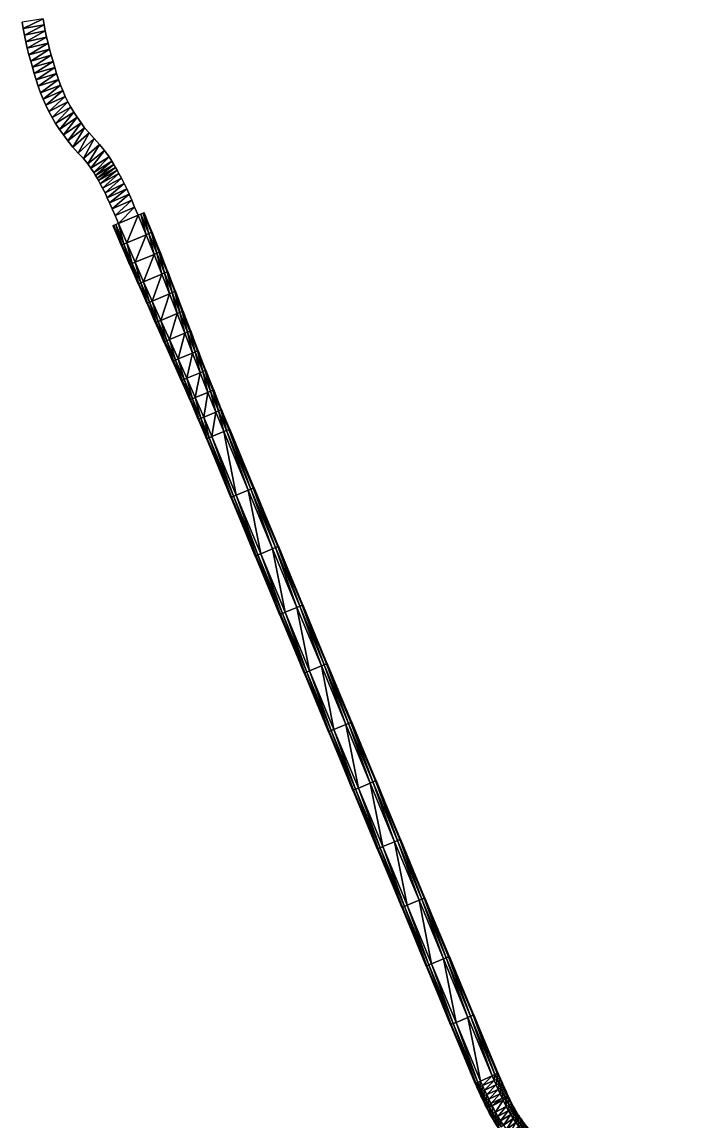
# Model space of a CAD drawing. Extents: x -796 to 2083, y -2726 to 2815.
# Drawn here: x 749 to 1534, y -1163 to 124 of the extents above; entities that cross this region are included whole.
import ezdxf

# ---------------------------------------------------------------- set-up
doc = ezdxf.new("R2010")
doc.units = 0
for name, color, linetype in [('MELLAHA02LEFTGR_WALL', 162, 'CONTINUOUS'), ('MELLAHA02RIGHTGR_WALL', 162, 'CONTINUOUS'), ('MELLAHA02TRACK', 162, 'CONTINUOUS'), ('MELLAHA03LEFTLOBANK', 82, 'CONTINUOUS'), ('MELLAHA03RIGHTLOBANK', 82, 'CONTINUOUS'), ('MELLAHA03TRACK', 82, 'CONTINUOUS'), ('MELLAHA04LEFTLOBANK', 82, 'CONTINUOUS'), ('MELLAHA04RIGHTLOBANK', 82, 'CONTINUOUS'), ('MELLAHA04TRACK', 82, 'CONTINUOUS')]:
    doc.layers.add(name, color=color, linetype=linetype)

msp = doc.modelspace()

# ---------------------------------------------------------------- meshes
at = {"layer": 'MELLAHA02LEFTGR_WALL', "color": 162}
mesh = msp.add_polyface(dxfattribs=at)
corners = [(773.968018, 127.470474, 8.120322), (773.968018, 127.470474, 5.120322), (775.165894, 120.285599, 8.120322), (775.165894, 120.285599, 5.120322), (776.520508, 113.127922, 8.120322), (776.520508, 113.127922, 5.120322), (778.031311, 106.004211, 8.120322), (778.031311, 106.004211, 5.120322), (779.698242, 98.914413, 8.120322), (779.698242, 98.914413, 5.120322), (781.520264, 91.862862, 8.120322), (781.520264, 91.862862, 5.120322), (783.498413, 84.844437, 8.120322), (783.498413, 84.844437, 5.120322), (785.618774, 77.477867, 8.120322), (785.618774, 77.477867, 5.120322), (787.677734, 70.247498, 8.120322), (787.677734, 70.247498, 5.120322), (789.759644, 63.193604, 8.120322), (789.759644, 63.193604, 5.120322), (791.946045, 56.344116, 8.120322), (791.946045, 56.344116, 5.120322), (794.313354, 49.72374, 8.120322), (794.313354, 49.72374, 5.120322), (796.933228, 43.345566, 8.120322), (796.933228, 43.345566, 5.120322), (799.950195, 36.675476, 8.120322), (799.950195, 36.675476, 5.120322), (803.052246, 30.217682, 8.120322), (803.052246, 30.217682, 5.120322), (806.316223, 23.980927, 8.120322), (806.316223, 23.980927, 5.120322), (809.822144, 17.961349, 8.120322), (809.822144, 17.961349, 5.120322), (813.652588, 12.147278, 8.120322), (813.652588, 12.147278, 5.120322), (818.385254, 5.862228, 8.120322), (818.385254, 5.862228, 5.120322), (822.542114, -0.064392, 8.120322), (822.542114, -0.064392, 5.120322), (827.639282, -6.153778, 8.120322), (827.639282, -6.153778, 5.120322), (833.575439, -12.716019, 8.120322), (833.575439, -12.716019, 5.120322), (839.794983, -19.554932, 8.120322), (839.794983, -19.554932, 5.120322), (845.80011, -26.607788, 8.120322), (845.80011, -26.607788, 5.120322), (851.106812, -34.000671, 8.120322), (851.106812, -34.000671, 5.120322), (854.352417, -39.21814, 8.120322), (854.352417, -39.21814, 5.120322), (856.751709, -43.130615, 8.120322), (856.751709, -43.130615, 5.120322), (858.717529, -46.461899, 8.120322), (858.717529, -46.461899, 5.120322), (860.585938, -49.790863, 8.120322), (860.585938, -49.790863, 5.120322), (862.709595, -53.705795, 8.120322), (862.709595, -53.705795, 5.120322), (865.51178, -58.922272, 8.120322), (865.51178, -58.922272, 5.120322), (868.78363, -65.265213, 8.120322), (868.78363, -65.265213, 5.120322), (871.751648, -71.506516, 8.120322), (871.751648, -71.506516, 5.120322), (874.625061, -77.944382, 8.120322), (874.625061, -77.944382, 5.120322), (877.638062, -84.932571, 8.120322), (877.638062, -84.932571, 5.120322), (881.037476, -92.865768, 8.120322), (881.037476, -92.865768, 5.120322), (885.165588, -102.371048, 8.120322), (885.165588, -102.371048, 5.120322)]
mesh.append_faces([[corners[k] for k in face] for face in [(0, 3, 2), (0, 1, 3), (2, 5, 4), (2, 3, 5), (4, 7, 6), (4, 5, 7), (6, 9, 8), (6, 7, 9), (8, 11, 10), (8, 9, 11), (10, 13, 12), (10, 11, 13), (12, 15, 14), (12, 13, 15), (14, 17, 16), (14, 15, 17), (16, 19, 18), (16, 17, 19), (18, 21, 20), (18, 19, 21), (20, 23, 22), (20, 21, 23), (22, 25, 24), (22, 23, 25), (24, 27, 26), (24, 25, 27), (26, 29, 28), (26, 27, 29), (28, 31, 30), (28, 29, 31), (30, 33, 32), (30, 31, 33), (32, 35, 34), (32, 33, 35), (34, 37, 36), (34, 35, 37), (36, 39, 38), (36, 37, 39), (38, 41, 40), (38, 39, 41), (40, 43, 42), (40, 41, 43), (42, 45, 44), (42, 43, 45), (44, 47, 46), (44, 45, 47), (46, 49, 48), (46, 47, 49), (48, 51, 50), (48, 49, 51), (50, 53, 52), (50, 51, 53), (52, 55, 54), (52, 53, 55), (54, 57, 56), (54, 55, 57), (56, 59, 58), (56, 57, 59), (58, 61, 60), (58, 59, 61), (60, 63, 62), (60, 61, 63), (62, 65, 64), (62, 63, 65), (64, 67, 66), (64, 65, 67), (66, 69, 68), (66, 67, 69), (68, 71, 70), (68, 69, 71), (70, 73, 72), (70, 71, 73)]])
at = {"layer": 'MELLAHA02RIGHTGR_WALL', "color": 162}
mesh = msp.add_polyface(dxfattribs=at)
corners = [(749.264404, 123.632736, 5.120322), (749.264404, 123.632736, 8.120322), (750.551208, 115.904755, 5.120322), (750.551208, 115.904755, 8.120322), (752.007324, 108.210579, 5.120322), (752.007324, 108.210579, 8.120322), (753.632202, 100.549072, 5.120322), (753.632202, 100.549072, 8.120322), (755.424438, 92.926025, 5.120322), (755.424438, 92.926025, 8.120322), (757.383911, 85.342735, 5.120322), (757.383911, 85.342735, 8.120322), (759.508362, 77.810013, 5.120322), (759.508362, 77.810013, 8.120322), (761.570557, 70.645241, 5.120322), (761.570557, 70.645241, 8.120322), (763.65155, 63.336945, 5.120322), (763.65155, 63.336945, 8.120322), (765.843994, 55.905594, 5.120322), (765.843994, 55.905594, 8.120322), (768.243286, 48.384003, 5.120322), (768.243286, 48.384003, 8.120322), (770.949707, 40.808273, 5.120322), (770.949707, 40.808273, 8.120322), (774.068665, 33.226089, 5.120322), (774.068665, 33.226089, 8.120322), (777.269653, 26.155243, 5.120322), (777.269653, 26.155243, 8.120322), (780.680542, 19.051331, 5.120322), (780.680542, 19.051331, 8.120322), (784.404785, 11.930695, 5.120322), (784.404785, 11.930695, 8.120322), (788.542236, 4.822067, 5.120322), (788.542236, 4.822067, 8.120322), (793.19043, -2.237885, 5.120322), (793.19043, -2.237885, 8.120322), (797.95166, -8.547653, 5.120322), (797.95166, -8.547653, 8.120322), (802.835205, -15.48407, 5.120322), (802.835205, -15.48407, 8.120322), (808.887573, -22.69458, 5.120322), (808.887573, -22.69458, 8.120322), (815.151001, -29.613968, 5.120322), (815.151001, -29.613968, 8.120322), (821.122314, -36.183289, 5.120322), (821.122314, -36.183289, 8.120322), (826.240173, -42.209991, 5.120322), (826.240173, -42.209991, 8.120322), (829.929565, -47.312836, 5.120322), (829.929565, -47.312836, 8.120322), (833.10437, -52.391113, 5.120322), (833.10437, -52.391113, 8.120322), (835.344849, -56.04541, 5.120322), (835.344849, -56.04541, 8.120322), (837.045349, -58.927414, 5.120322), (837.045349, -58.927414, 8.120322), (838.677002, -61.833771, 5.120322), (838.677002, -61.833771, 8.120322), (840.694214, -65.551682, 5.120322), (840.694214, -65.551682, 8.120322), (843.480957, -70.74115, 5.120322), (843.480957, -70.74115, 8.120322), (846.369141, -76.34462, 5.120322), (846.369141, -76.34462, 8.120322), (849.027649, -81.93306, 5.120322), (849.027649, -81.93306, 8.120322), (851.712524, -87.946457, 5.120322), (851.712524, -87.946457, 8.120322), (854.654724, -94.769608, 5.120322), (854.654724, -94.769608, 8.120322), (858.072693, -102.746262, 5.120322), (858.072693, -102.746262, 8.120322), (862.089172, -111.987625, 5.120322), (862.089172, -111.987625, 8.120322)]
mesh.append_faces([[corners[k] for k in face] for face in [(0, 3, 2), (0, 1, 3), (2, 5, 4), (2, 3, 5), (4, 7, 6), (4, 5, 7), (6, 9, 8), (6, 7, 9), (8, 11, 10), (8, 9, 11), (10, 13, 12), (10, 11, 13), (12, 15, 14), (12, 13, 15), (14, 17, 16), (14, 15, 17), (16, 19, 18), (16, 17, 19), (18, 21, 20), (18, 19, 21), (20, 23, 22), (20, 21, 23), (22, 25, 24), (22, 23, 25), (24, 27, 26), (24, 25, 27), (26, 29, 28), (26, 27, 29), (28, 31, 30), (28, 29, 31), (30, 33, 32), (30, 31, 33), (32, 35, 34), (32, 33, 35), (34, 37, 36), (34, 35, 37), (36, 39, 38), (36, 37, 39), (38, 41, 40), (38, 39, 41), (40, 43, 42), (40, 41, 43), (42, 45, 44), (42, 43, 45), (44, 47, 46), (44, 45, 47), (46, 49, 48), (46, 47, 49), (48, 51, 50), (48, 49, 51), (50, 53, 52), (50, 51, 53), (52, 55, 54), (52, 53, 55), (54, 57, 56), (54, 55, 57), (56, 59, 58), (56, 57, 59), (58, 61, 60), (58, 59, 61), (60, 63, 62), (60, 61, 63), (62, 65, 64), (62, 63, 65), (64, 67, 66), (64, 65, 67), (66, 69, 68), (66, 67, 69), (68, 71, 70), (68, 69, 71), (70, 73, 72), (70, 71, 73)]])
at = {"layer": 'MELLAHA02TRACK', "color": 162}
mesh = msp.add_polyface(dxfattribs=at)
corners = [(773.968018, 127.470474, 5.120322), (749.264404, 123.632736, 5.120322), (775.165894, 120.285599, 5.120322), (750.551208, 115.904755, 5.120322), (776.520508, 113.127922, 5.120322), (752.007324, 108.210579, 5.120322), (778.031311, 106.004211, 5.120322), (753.632202, 100.549072, 5.120322), (779.698242, 98.914413, 5.120322), (755.424438, 92.926025, 5.120322), (781.520264, 91.862862, 5.120322), (757.383911, 85.342735, 5.120322), (783.498413, 84.844437, 5.120322), (759.508362, 77.810013, 5.120322), (785.618774, 77.477867, 5.120322), (761.570557, 70.645241, 5.120322), (787.677734, 70.247498, 5.120322), (763.65155, 63.336945, 5.120322), (789.759644, 63.193604, 5.120322), (765.843994, 55.905594, 5.120322), (791.946045, 56.344116, 5.120322), (768.243286, 48.384003, 5.120322), (794.313354, 49.72374, 5.120322), (770.949707, 40.808273, 5.120322), (796.933228, 43.345566, 5.120322), (774.068665, 33.226089, 5.120322), (799.950195, 36.675476, 5.120322), (777.269653, 26.155243, 5.120322), (803.052246, 30.217682, 5.120322), (780.680542, 19.051331, 5.120322), (806.316223, 23.980927, 5.120322), (784.404785, 11.930695, 5.120322), (809.822144, 17.961349, 5.120322), (788.542236, 4.822067, 5.120322), (813.652588, 12.147278, 5.120322), (793.19043, -2.237885, 5.120322), (818.385254, 5.862228, 5.120322), (797.95166, -8.547653, 5.120322), (822.542114, -0.064392, 5.120322), (802.835205, -15.48407, 5.120322), (827.639282, -6.153778, 5.120322), (808.887573, -22.69458, 5.120322), (833.575439, -12.716019, 5.120322), (815.151001, -29.613968, 5.120322), (839.794983, -19.554932, 5.120322), (821.122314, -36.183289, 5.120322), (845.80011, -26.607788, 5.120322), (826.240173, -42.209991, 5.120322), (851.106812, -34.000671, 5.120322), (829.929565, -47.312836, 5.120322), (854.352417, -39.21814, 5.120322), (833.10437, -52.391113, 5.120322), (856.751709, -43.130615, 5.120322), (835.344849, -56.04541, 5.120322), (858.717529, -46.461899, 5.120322), (837.045349, -58.927414, 5.120322), (860.585938, -49.790863, 5.120322), (838.677002, -61.833771, 5.120322), (862.709595, -53.705795, 5.120322), (840.694214, -65.551682, 5.120322), (865.51178, -58.922272, 5.120322), (843.480957, -70.74115, 5.120322), (868.78363, -65.265213, 5.120322), (846.369141, -76.34462, 5.120322), (871.751648, -71.506516, 5.120322), (849.027649, -81.93306, 5.120322), (874.625061, -77.944382, 5.120322), (851.712524, -87.946457, 5.120322), (877.638062, -84.932571, 5.120322), (854.654724, -94.769608, 5.120322), (881.037476, -92.865768, 5.120322), (858.072693, -102.746262, 5.120322), (885.165588, -102.371048, 5.120322), (862.089172, -111.987625, 5.120322)]
mesh.append_faces([[corners[k] for k in face] for face in [(0, 3, 2), (0, 1, 3), (2, 5, 4), (2, 3, 5), (4, 7, 6), (4, 5, 7), (6, 9, 8), (6, 7, 9), (8, 11, 10), (8, 9, 11), (10, 13, 12), (10, 11, 13), (12, 15, 14), (12, 13, 15), (14, 17, 16), (14, 15, 17), (16, 19, 18), (16, 17, 19), (18, 21, 20), (18, 19, 21), (20, 23, 22), (20, 21, 23), (22, 25, 24), (22, 23, 25), (24, 27, 26), (24, 25, 27), (26, 29, 28), (26, 27, 29), (28, 31, 30), (28, 29, 31), (30, 33, 32), (30, 31, 33), (32, 35, 34), (32, 33, 35), (34, 37, 36), (34, 35, 37), (36, 39, 38), (36, 37, 39), (38, 41, 40), (38, 39, 41), (40, 43, 42), (40, 41, 43), (42, 45, 44), (42, 43, 45), (44, 47, 46), (44, 45, 47), (46, 49, 48), (46, 47, 49), (48, 51, 50), (48, 49, 51), (50, 53, 52), (50, 51, 53), (52, 55, 54), (52, 53, 55), (54, 57, 56), (54, 55, 57), (56, 59, 58), (56, 57, 59), (58, 61, 60), (58, 59, 61), (60, 63, 62), (60, 61, 63), (62, 65, 64), (62, 63, 65), (64, 67, 66), (64, 65, 67), (66, 69, 68), (66, 67, 69), (68, 71, 70), (68, 69, 71), (70, 73, 72), (70, 71, 73)]])
at = {"layer": 'MELLAHA03LEFTLOBANK', "color": 82}
mesh = msp.add_polyface(dxfattribs=at)
corners = [(892.088501, -99.486053, 5.120322), (891.627014, -99.678406, 5.620322), (891.165466, -99.870728, 5.120322), (888.396301, -101.024719, 5.120322), (885.165588, -102.371033, 5.120322), (901.500244, -122.373718, 5.120322), (901.038757, -122.566071, 5.620322), (900.577209, -122.758392, 5.120322), (897.808044, -123.912384, 5.120322), (894.577332, -125.258698, 5.120322), (910.724792, -145.339508, 5.120322), (910.263306, -145.53183, 5.620322), (909.801758, -145.724182, 5.120322), (907.032593, -146.878174, 5.120322), (903.80188, -148.224487, 5.120322), (919.80365, -168.365906, 5.120322), (919.342102, -168.558228, 5.620322), (918.880615, -168.750549, 5.120322), (916.11145, -169.904541, 5.120322), (912.880737, -171.250854, 5.120322), (928.778564, -191.435669, 5.120322), (928.317017, -191.627991, 5.620322), (927.855469, -191.820313, 5.120322), (925.086304, -192.974304, 5.120322), (921.855591, -194.320618, 5.120322), (937.690918, -214.531403, 5.120322), (937.229431, -214.723724, 5.620322), (936.767883, -214.916046, 5.120322), (933.998718, -216.070038, 5.120322), (930.768005, -217.416382, 5.120322), (946.582581, -237.635803, 5.120322), (946.121033, -237.828125, 5.620322), (945.659485, -238.020477, 5.120322), (942.89032, -239.174469, 5.120322), (939.659668, -240.520782, 5.120322), (955.494995, -260.731567, 5.120323), (955.033447, -260.92392, 5.620323), (954.571899, -261.116241, 5.120323), (951.802734, -262.270233, 5.120323), (948.572021, -263.616547, 5.120323), (964.469849, -283.801331, 5.120323), (964.008301, -283.993683, 5.620323), (963.546814, -284.186005, 5.120323), (960.777649, -285.339996, 5.120323), (957.546936, -286.68631, 5.120323), (973.548706, -306.827759, 5.120323), (973.087158, -307.020081, 5.620323), (972.625671, -307.212433, 5.120323), (969.856506, -308.366394, 5.120323), (966.625793, -309.712738, 5.120323), (982.773254, -329.793488, 5.120323), (982.311707, -329.985809, 5.620323), (981.850159, -330.178131, 5.120323), (979.080994, -331.332123, 5.120323), (975.850342, -332.678436, 5.120323), (992.184998, -352.681183, 5.120323), (991.72345, -352.873505, 5.620323), (991.261902, -353.065826, 5.120323), (988.492737, -354.219818, 5.120323), (985.262085, -355.566162, 5.120323), (1020.742737, -421.209839, 5.120323), (1020.281189, -421.402161, 5.620323), (1019.819702, -421.594482, 5.120323), (1017.050537, -422.748474, 5.120323), (1013.819824, -424.094788, 5.120323), (1049.300537, -489.738495, 5.120323), (1048.838989, -489.930817, 5.620323), (1048.377441, -490.123169, 5.120323), (1045.608276, -491.277161, 5.120323), (1042.377563, -492.623474, 5.120323), (1077.858276, -558.267212, 5.120323), (1077.396729, -558.459534, 5.620323), (1076.935181, -558.651855, 5.120323), (1074.166016, -559.805847, 5.120323), (1070.935303, -561.152161, 5.120323), (1106.416016, -626.795837, 5.120323), (1105.954468, -626.988159, 5.620323), (1105.49292, -627.180481, 5.120323), (1102.723755, -628.334473, 5.120323), (1099.493042, -629.680786, 5.120323), (1134.973755, -695.324463, 5.120323), (1134.512207, -695.516785, 5.620323), (1134.050659, -695.709106, 5.120323), (1131.281494, -696.863098, 5.120323), (1128.050781, -698.209473, 5.120323), (1163.531494, -763.85321, 5.120324), (1163.069946, -764.045532, 5.620324), (1162.608398, -764.237915, 5.120324), (1159.839233, -765.391846, 5.120324), (1156.608521, -766.73822, 5.120324), (1192.089233, -832.381897, 5.120324), (1191.627686, -832.574219, 5.620324), (1191.166138, -832.766541, 5.120324), (1188.396973, -833.920532, 5.120324), (1185.16626, -835.266846, 5.120324), (1220.646973, -900.910522, 5.120324), (1220.185425, -901.102905, 5.620324), (1219.723877, -901.295166, 5.120324), (1216.954834, -902.449219, 5.120324), (1213.724121, -903.795532, 5.120324), (1249.204712, -969.439209, 5.120324), (1248.743164, -969.631592, 5.620324), (1248.281738, -969.823853, 5.120324), (1245.512451, -970.977905, 5.120324), (1242.28186, -972.324219, 5.120324), (1277.762451, -1037.967896, 5.120324), (1277.300903, -1038.160156, 5.620324), (1276.839478, -1038.352539, 5.120324), (1274.070313, -1039.506592, 5.120324), (1270.8396, -1040.852783, 5.120324), (1306.122437, -1106.043091, 5.120324), (1305.66748, -1106.25061, 5.620324), (1305.212646, -1106.458008, 5.120324), (1302.48291, -1107.702637, 5.120324), (1299.29834, -1109.154785, 5.120324)]
mesh.append_faces([[corners[k] for k in face] for face in [(0, 6, 5), (0, 1, 6), (1, 7, 6), (1, 2, 7), (2, 8, 7), (2, 3, 8), (3, 9, 8), (3, 4, 9), (5, 11, 10), (5, 6, 11), (6, 12, 11), (6, 7, 12), (7, 13, 12), (7, 8, 13), (8, 14, 13), (8, 9, 14), (10, 16, 15), (10, 11, 16), (11, 17, 16), (11, 12, 17), (12, 18, 17), (12, 13, 18), (13, 19, 18), (13, 14, 19), (15, 21, 20), (15, 16, 21), (16, 22, 21), (16, 17, 22), (17, 23, 22), (17, 18, 23), (18, 24, 23), (18, 19, 24), (20, 26, 25), (20, 21, 26), (21, 27, 26), (21, 22, 27), (22, 28, 27), (22, 23, 28), (23, 29, 28), (23, 24, 29), (25, 31, 30), (25, 26, 31), (26, 32, 31), (26, 27, 32), (27, 33, 32), (27, 28, 33), (28, 34, 33), (28, 29, 34), (30, 36, 35), (30, 31, 36), (31, 37, 36), (31, 32, 37), (32, 38, 37), (32, 33, 38), (33, 39, 38), (33, 34, 39), (35, 41, 40), (35, 36, 41), (36, 42, 41), (36, 37, 42), (37, 43, 42), (37, 38, 43), (38, 44, 43), (38, 39, 44), (40, 46, 45), (40, 41, 46), (41, 47, 46), (41, 42, 47), (42, 48, 47), (42, 43, 48), (43, 49, 48), (43, 44, 49), (45, 51, 50), (45, 46, 51), (46, 52, 51), (46, 47, 52), (47, 53, 52), (47, 48, 53), (48, 54, 53), (48, 49, 54), (50, 56, 55), (50, 51, 56), (51, 57, 56), (51, 52, 57), (52, 58, 57), (52, 53, 58), (53, 59, 58), (53, 54, 59), (55, 61, 60), (55, 56, 61), (56, 62, 61), (56, 57, 62), (57, 63, 62), (57, 58, 63), (58, 64, 63), (58, 59, 64), (60, 66, 65), (60, 61, 66), (61, 67, 66), (61, 62, 67), (62, 68, 67), (62, 63, 68), (63, 69, 68), (63, 64, 69), (65, 71, 70), (65, 66, 71), (66, 72, 71), (66, 67, 72), (67, 73, 72), (67, 68, 73), (68, 74, 73), (68, 69, 74), (70, 76, 75), (70, 71, 76), (71, 77, 76), (71, 72, 77), (72, 78, 77), (72, 73, 78), (73, 79, 78), (73, 74, 79), (75, 81, 80), (75, 76, 81), (76, 82, 81), (76, 77, 82), (77, 83, 82), (77, 78, 83), (78, 84, 83), (78, 79, 84), (80, 86, 85), (80, 81, 86), (81, 87, 86), (81, 82, 87), (82, 88, 87), (82, 83, 88), (83, 89, 88), (83, 84, 89), (85, 91, 90), (85, 86, 91), (86, 92, 91), (86, 87, 92), (87, 93, 92), (87, 88, 93), (88, 94, 93), (88, 89, 94), (90, 96, 95), (90, 91, 96), (91, 97, 96), (91, 92, 97), (92, 98, 97), (92, 93, 98), (93, 99, 98), (93, 94, 99), (95, 101, 100), (95, 96, 101), (96, 102, 101), (96, 97, 102), (97, 103, 102), (97, 98, 103), (98, 104, 103), (98, 99, 104), (100, 106, 105), (100, 101, 106), (101, 107, 106), (101, 102, 107), (102, 108, 107), (102, 103, 108), (103, 109, 108), (103, 104, 109), (105, 111, 110), (105, 106, 111), (106, 112, 111), (106, 107, 112), (107, 113, 112), (107, 108, 113), (108, 114, 113), (108, 109, 114)]])
at = {"layer": 'MELLAHA03RIGHTLOBANK', "color": 82}
mesh = msp.add_polyface(dxfattribs=at)
corners = [(862.089172, -111.98761, 5.120322), (858.858459, -113.333923, 5.120322), (856.550842, -114.295593, 5.120322), (856.089294, -114.487915, 5.620322), (855.627747, -114.680237, 5.120322), (871.715881, -134.785675, 5.120322), (868.485229, -136.131989, 5.120322), (866.177551, -137.093658, 5.120322), (865.716064, -137.28598, 5.620322), (865.254517, -137.478302, 5.120322), (881.529907, -157.505798, 5.120322), (878.299194, -158.852112, 5.120322), (875.991577, -159.813782, 5.120322), (875.530029, -160.006104, 5.620322), (875.068481, -160.198456, 5.120322), (891.489502, -180.165161, 5.120322), (888.258789, -181.511475, 5.120322), (885.951172, -182.473145, 5.120322), (885.489624, -182.665466, 5.620322), (885.028137, -182.857788, 5.120322), (901.553223, -202.781189, 5.120322), (898.32251, -204.127502, 5.120322), (896.014893, -205.089172, 5.120322), (895.553345, -205.281494, 5.620322), (895.091797, -205.473816, 5.120322), (911.67926, -225.371155, 5.120322), (908.448547, -226.717499, 5.120322), (906.140869, -227.679138, 5.120322), (905.679382, -227.87149, 5.620322), (905.217834, -228.063812, 5.120322), (921.826111, -247.952484, 5.120322), (918.595398, -249.298798, 5.120322), (916.287781, -250.260468, 5.120322), (915.826233, -250.452789, 5.620322), (915.364746, -250.645142, 5.120322), (931.952148, -270.542511, 5.120323), (928.721436, -271.888824, 5.120323), (926.413818, -272.850494, 5.120323), (925.952271, -273.042816, 5.620323), (925.490784, -273.235138, 5.120323), (942.015869, -293.158539, 5.120323), (938.785156, -294.504852, 5.120323), (936.477539, -295.466522, 5.120323), (936.015991, -295.658844, 5.620323), (935.554443, -295.851166, 5.120323), (951.975464, -315.817902, 5.120323), (948.744751, -317.164246, 5.120323), (946.437134, -318.125885, 5.120323), (945.975586, -318.318207, 5.620323), (945.514038, -318.510559, 5.120323), (961.789429, -338.537994, 5.120323), (958.558777, -339.884308, 5.120323), (956.251099, -340.845947, 5.120323), (955.789612, -341.0383, 5.620323), (955.328064, -341.230621, 5.120323), (971.416199, -361.33606, 5.120323), (968.185486, -362.682404, 5.120323), (965.877869, -363.644043, 5.120323), (965.416321, -363.836395, 5.620323), (964.954773, -364.028717, 5.120323), (999.973938, -429.864746, 5.120323), (996.743286, -431.21106, 5.120323), (994.435608, -432.172729, 5.120323), (993.97406, -432.365051, 5.620323), (993.512573, -432.557373, 5.120323), (1028.531738, -498.393402, 5.120323), (1025.301025, -499.739746, 5.120323), (1022.993347, -500.701385, 5.120323), (1022.531799, -500.893707, 5.620323), (1022.070313, -501.08606, 5.120323), (1057.089478, -566.922119, 5.120323), (1053.858765, -568.268433, 5.120323), (1051.551147, -569.230103, 5.120323), (1051.0896, -569.422424, 5.620323), (1050.628052, -569.614746, 5.120323), (1085.647217, -635.450745, 5.120323), (1082.416504, -636.797058, 5.120323), (1080.108887, -637.758728, 5.120323), (1079.647339, -637.95105, 5.620323), (1079.185791, -638.143372, 5.120323), (1114.204956, -703.97937, 5.120323), (1110.974243, -705.325684, 5.120323), (1108.666626, -706.287354, 5.120323), (1108.205078, -706.479675, 5.620323), (1107.74353, -706.671997, 5.120323), (1142.762695, -772.508118, 5.120324), (1139.531982, -773.854492, 5.120324), (1137.224365, -774.816101, 5.120324), (1136.762817, -775.008423, 5.620324), (1136.30127, -775.200806, 5.120324), (1171.320435, -841.036804, 5.120324), (1168.089722, -842.383118, 5.120324), (1165.782104, -843.344788, 5.120324), (1165.320557, -843.537109, 5.620324), (1164.859009, -843.729431, 5.120324), (1199.878174, -909.56543, 5.120324), (1196.647461, -910.911743, 5.120324), (1194.339844, -911.873413, 5.120324), (1193.878296, -912.065796, 5.620324), (1193.416748, -912.258057, 5.120324), (1228.435913, -978.094116, 5.120324), (1225.205322, -979.44043, 5.120324), (1222.897583, -980.4021, 5.120324), (1222.436035, -980.594482, 5.620324), (1221.974609, -980.786743, 5.120324), (1256.993652, -1046.622803, 5.120324), (1253.762939, -1047.969116, 5.120324), (1251.455322, -1048.930786, 5.120324), (1250.993774, -1049.123047, 5.620324), (1250.532349, -1049.31543, 5.120324), (1285.650391, -1115.378174, 5.120324), (1282.46582, -1116.8302, 5.120324), (1280.191162, -1117.867432, 5.120324), (1279.736084, -1118.074951, 5.620324), (1279.28125, -1118.282349, 5.120324)]
mesh.append_faces([[corners[k] for k in face] for face in [(0, 6, 5), (0, 1, 6), (1, 7, 6), (1, 2, 7), (2, 8, 7), (2, 3, 8), (3, 9, 8), (3, 4, 9), (5, 11, 10), (5, 6, 11), (6, 12, 11), (6, 7, 12), (7, 13, 12), (7, 8, 13), (8, 14, 13), (8, 9, 14), (10, 16, 15), (10, 11, 16), (11, 17, 16), (11, 12, 17), (12, 18, 17), (12, 13, 18), (13, 19, 18), (13, 14, 19), (15, 21, 20), (15, 16, 21), (16, 22, 21), (16, 17, 22), (17, 23, 22), (17, 18, 23), (18, 24, 23), (18, 19, 24), (20, 26, 25), (20, 21, 26), (21, 27, 26), (21, 22, 27), (22, 28, 27), (22, 23, 28), (23, 29, 28), (23, 24, 29), (25, 31, 30), (25, 26, 31), (26, 32, 31), (26, 27, 32), (27, 33, 32), (27, 28, 33), (28, 34, 33), (28, 29, 34), (30, 36, 35), (30, 31, 36), (31, 37, 36), (31, 32, 37), (32, 38, 37), (32, 33, 38), (33, 39, 38), (33, 34, 39), (35, 41, 40), (35, 36, 41), (36, 42, 41), (36, 37, 42), (37, 43, 42), (37, 38, 43), (38, 44, 43), (38, 39, 44), (40, 46, 45), (40, 41, 46), (41, 47, 46), (41, 42, 47), (42, 48, 47), (42, 43, 48), (43, 49, 48), (43, 44, 49), (45, 51, 50), (45, 46, 51), (46, 52, 51), (46, 47, 52), (47, 53, 52), (47, 48, 53), (48, 54, 53), (48, 49, 54), (50, 56, 55), (50, 51, 56), (51, 57, 56), (51, 52, 57), (52, 58, 57), (52, 53, 58), (53, 59, 58), (53, 54, 59), (55, 61, 60), (55, 56, 61), (56, 62, 61), (56, 57, 62), (57, 63, 62), (57, 58, 63), (58, 64, 63), (58, 59, 64), (60, 66, 65), (60, 61, 66), (61, 67, 66), (61, 62, 67), (62, 68, 67), (62, 63, 68), (63, 69, 68), (63, 64, 69), (65, 71, 70), (65, 66, 71), (66, 72, 71), (66, 67, 72), (67, 73, 72), (67, 68, 73), (68, 74, 73), (68, 69, 74), (70, 76, 75), (70, 71, 76), (71, 77, 76), (71, 72, 77), (72, 78, 77), (72, 73, 78), (73, 79, 78), (73, 74, 79), (75, 81, 80), (75, 76, 81), (76, 82, 81), (76, 77, 82), (77, 83, 82), (77, 78, 83), (78, 84, 83), (78, 79, 84), (80, 86, 85), (80, 81, 86), (81, 87, 86), (81, 82, 87), (82, 88, 87), (82, 83, 88), (83, 89, 88), (83, 84, 89), (85, 91, 90), (85, 86, 91), (86, 92, 91), (86, 87, 92), (87, 93, 92), (87, 88, 93), (88, 94, 93), (88, 89, 94), (90, 96, 95), (90, 91, 96), (91, 97, 96), (91, 92, 97), (92, 98, 97), (92, 93, 98), (93, 99, 98), (93, 94, 99), (95, 101, 100), (95, 96, 101), (96, 102, 101), (96, 97, 102), (97, 103, 102), (97, 98, 103), (98, 104, 103), (98, 99, 104), (100, 106, 105), (100, 101, 106), (101, 107, 106), (101, 102, 107), (102, 108, 107), (102, 103, 108), (103, 109, 108), (103, 104, 109), (105, 111, 110), (105, 106, 111), (106, 112, 111), (106, 107, 112), (107, 113, 112), (107, 108, 113), (108, 114, 113), (108, 109, 114)]])
at = {"layer": 'MELLAHA03TRACK', "color": 82}
mesh = msp.add_polyface(dxfattribs=at)
corners = [(885.165588, -102.371033, 5.120322), (862.089172, -111.98761, 5.120322), (894.577332, -125.258698, 5.120322), (871.715881, -134.785675, 5.120322), (903.80188, -148.224487, 5.120322), (881.529907, -157.505798, 5.120322), (912.880737, -171.250854, 5.120322), (891.489502, -180.165161, 5.120322), (921.855591, -194.320618, 5.120322), (901.553223, -202.781189, 5.120322), (930.768005, -217.416382, 5.120322), (911.67926, -225.371155, 5.120322), (939.659668, -240.520782, 5.120322), (921.826111, -247.952484, 5.120322), (948.572021, -263.616547, 5.120323), (931.952148, -270.542511, 5.120323), (957.546936, -286.68631, 5.120323), (942.015869, -293.158539, 5.120323), (966.625793, -309.712738, 5.120323), (951.975464, -315.817902, 5.120323), (975.850342, -332.678436, 5.120323), (961.789429, -338.537994, 5.120323), (985.262085, -355.566162, 5.120323), (971.416199, -361.33606, 5.120323), (1013.819824, -424.094788, 5.120323), (999.973938, -429.864746, 5.120323), (1042.377563, -492.623474, 5.120323), (1028.531738, -498.393402, 5.120323), (1070.935303, -561.152161, 5.120323), (1057.089478, -566.922119, 5.120323), (1099.493042, -629.680786, 5.120323), (1085.647217, -635.450745, 5.120323), (1128.050781, -698.209473, 5.120323), (1114.204956, -703.97937, 5.120323), (1156.608521, -766.73822, 5.120324), (1142.762695, -772.508118, 5.120324), (1185.16626, -835.266846, 5.120324), (1171.320435, -841.036804, 5.120324), (1213.724121, -903.795532, 5.120324), (1199.878174, -909.56543, 5.120324), (1242.28186, -972.324219, 5.120324), (1228.435913, -978.094116, 5.120324), (1270.8396, -1040.852783, 5.120324), (1256.993652, -1046.622803, 5.120324), (1299.303101, -1109.156372, 5.120324), (1285.650391, -1115.378174, 5.120324)]
mesh.append_faces([[corners[k] for k in face] for face in [(0, 3, 2), (0, 1, 3), (2, 5, 4), (2, 3, 5), (4, 7, 6), (4, 5, 7), (6, 9, 8), (6, 7, 9), (8, 11, 10), (8, 9, 11), (10, 13, 12), (10, 11, 13), (12, 15, 14), (12, 13, 15), (14, 17, 16), (14, 15, 17), (16, 19, 18), (16, 17, 19), (18, 21, 20), (18, 19, 21), (20, 23, 22), (20, 21, 23), (22, 25, 24), (22, 23, 25), (24, 27, 26), (24, 25, 27), (26, 29, 28), (26, 27, 29), (28, 31, 30), (28, 29, 31), (30, 33, 32), (30, 31, 33), (32, 35, 34), (32, 33, 35), (34, 37, 36), (34, 35, 37), (36, 39, 38), (36, 37, 39), (38, 41, 40), (38, 39, 41), (40, 43, 42), (40, 41, 43), (42, 45, 44), (42, 43, 45)]])
at = {"layer": 'MELLAHA04LEFTLOBANK', "color": 82}
mesh = msp.add_polyface(dxfattribs=at)
corners = [(1306.122437, -1106.043091, 5.120324), (1308.092896, -1111.631592, 5.620331), (1308.54895, -1111.426636, 5.120331), (1305.66748, -1106.25061, 5.620324), (1307.636963, -1111.83667, 5.120331), (1305.212646, -1106.458008, 5.120324), (1304.900757, -1113.066895, 5.120331), (1302.48291, -1107.702637, 5.120324), (1301.708618, -1114.502197, 5.120331), (1299.29834, -1109.154785, 5.120324), (1310.436035, -1116.90979, 5.620354), (1310.892212, -1116.704956, 5.120354), (1309.979858, -1117.114502, 5.120354), (1307.243042, -1118.34314, 5.120354), (1304.050049, -1119.776611, 5.120354), (1312.727173, -1122.082642, 5.62039), (1313.182495, -1121.875977, 5.12039), (1312.271851, -1122.289307, 5.12039), (1309.540039, -1123.529175, 5.12039), (1306.353027, -1124.97583, 5.12039), (1314.995605, -1127.147705, 5.620439), (1315.448975, -1126.937012, 5.120439), (1314.542114, -1127.358521, 5.120439), (1311.821533, -1128.622925, 5.120439), (1308.647583, -1130.098145, 5.120439), (1317.269775, -1132.104492, 5.620499), (1317.720215, -1131.887451, 5.120499), (1316.819336, -1132.321533, 5.120499), (1314.116455, -1133.623657, 5.120499), (1310.963257, -1135.142822, 5.120499)]
mesh.append_faces([[corners[k] for k in face] for face in [(0, 1, 2), (0, 3, 1), (3, 4, 1), (3, 5, 4), (5, 6, 4), (5, 7, 6), (7, 8, 6), (7, 9, 8), (2, 10, 11), (2, 1, 10), (1, 12, 10), (1, 4, 12), (4, 13, 12), (4, 6, 13), (6, 14, 13), (6, 8, 14), (11, 15, 16), (11, 10, 15), (10, 17, 15), (10, 12, 17), (12, 18, 17), (12, 13, 18), (13, 19, 18), (13, 14, 19), (16, 20, 21), (16, 15, 20), (15, 22, 20), (15, 17, 22), (17, 23, 22), (17, 18, 23), (18, 24, 23), (18, 19, 24), (21, 25, 26), (21, 20, 25), (20, 27, 25), (20, 22, 27), (22, 28, 27), (22, 23, 28), (23, 24, 29)]])
mesh = msp.add_polyface(dxfattribs=at)
corners = [(1311.821533, -1128.622925, 5.120439), (1310.963257, -1135.142822, 5.120499), (1314.116455, -1133.623657, 5.120499), (1317.720215, -1131.887451, 5.120499), (1318.395508, -1134.476074, 5.620323), (1318.841797, -1134.25061, 5.120323), (1317.269775, -1132.104492, 5.620499), (1317.949097, -1134.701416, 5.120323), (1316.819336, -1132.321533, 5.120499), (1315.27124, -1136.054077, 5.120323), (1312.146973, -1137.632202, 5.120323), (1321.949829, -1141.699463, 5.62065), (1322.390747, -1141.463623, 5.12065), (1321.508911, -1141.935303, 5.12065), (1318.863403, -1143.350586, 5.12065), (1315.7771, -1145.001709, 5.12065), (1324.41272, -1146.345459, 5.620739), (1324.846924, -1146.09729, 5.120739), (1323.978516, -1146.593628, 5.120739), (1321.373779, -1148.08252, 5.120739), (1318.334717, -1149.81958, 5.120739), (1326.99585, -1150.897705, 5.620836), (1327.421753, -1150.63562, 5.120836), (1326.569946, -1151.15979, 5.120836), (1324.014404, -1152.732178, 5.120836), (1321.033081, -1154.566528, 5.120836), (1329.729004, -1155.364136, 5.620939), (1330.145264, -1155.086914, 5.120939), (1329.312866, -1155.641479, 5.120939), (1326.815918, -1157.305298, 5.120939)]
mesh.append_faces([[corners[k] for k in face] for face in [(0, 1, 2), (3, 4, 5), (3, 6, 4), (6, 7, 4), (6, 8, 7), (8, 9, 7), (8, 2, 9), (2, 10, 9), (2, 1, 10), (5, 11, 12), (5, 4, 11), (4, 13, 11), (4, 7, 13), (7, 14, 13), (7, 9, 14), (9, 15, 14), (9, 10, 15), (12, 16, 17), (12, 11, 16), (11, 18, 16), (11, 13, 18), (13, 19, 18), (13, 14, 19), (14, 20, 19), (14, 15, 20), (17, 21, 22), (17, 16, 21), (16, 23, 21), (16, 18, 23), (18, 24, 23), (18, 19, 24), (19, 25, 24), (19, 20, 25), (22, 26, 27), (22, 21, 26), (21, 28, 26), (21, 23, 28), (23, 24, 29)]])
mesh = msp.add_polyface(dxfattribs=at)
corners = [(1326.569946, -1151.15979, 5.120836), (1326.815918, -1157.305298, 5.120939), (1329.312866, -1155.641479, 5.120939), (1324.014404, -1152.732178, 5.120836), (1323.90271, -1159.246338, 5.120939), (1321.033081, -1154.566528, 5.120836), (1330.145264, -1155.086914, 5.120939), (1332.645752, -1159.758301, 5.621047), (1333.050781, -1159.464844, 5.121047), (1329.729004, -1155.364136, 5.620939), (1332.240845, -1160.051636, 5.121047), (1329.811035, -1161.81189, 5.121047), (1326.976074, -1163.865479, 5.121047), (1335.851196, -1164.26062, 5.621167), (1336.248047, -1163.956299, 5.121167), (1335.454468, -1164.564941, 5.121167), (1333.074097, -1166.391113, 5.121167), (1330.296875, -1168.521729, 5.121167), (1339.242065, -1168.772827, 5.62129), (1339.631226, -1168.458862, 5.12129), (1338.852905, -1169.086914, 5.12129), (1336.518188, -1170.971191, 5.12129), (1333.794434, -1173.169434, 5.12129), (1342.794922, -1173.276855, 5.621415), (1343.17688, -1172.954102, 5.121415), (1342.412964, -1173.599487, 5.121415), (1340.121216, -1175.535767, 5.121415), (1337.44751, -1177.794678, 5.121415), (1346.490845, -1177.759766, 5.621542), (1346.866089, -1177.429199, 5.121542), (1346.115601, -1178.09021, 5.121542)]
mesh.append_faces([[corners[k] for k in face] for face in [(0, 1, 2), (3, 4, 1), (3, 5, 4), (6, 7, 8), (6, 9, 7), (9, 10, 7), (9, 2, 10), (2, 11, 10), (2, 1, 11), (1, 12, 11), (1, 4, 12), (8, 13, 14), (8, 7, 13), (7, 15, 13), (7, 10, 15), (10, 16, 15), (10, 11, 16), (11, 17, 16), (11, 12, 17), (14, 18, 19), (14, 13, 18), (13, 20, 18), (13, 15, 20), (15, 21, 20), (15, 16, 21), (16, 22, 21), (16, 17, 22), (19, 23, 24), (19, 18, 23), (18, 25, 23), (18, 20, 25), (20, 26, 25), (20, 21, 26), (21, 27, 26), (21, 22, 27), (24, 28, 29), (24, 23, 28), (23, 30, 28), (23, 25, 30)]])
at = {"layer": 'MELLAHA04RIGHTLOBANK', "color": 82}
mesh = msp.add_polyface(dxfattribs=at)
corners = [(1285.650391, -1115.378174, 5.120324), (1284.850098, -1122.082397, 5.120324), (1288.042236, -1120.647095, 5.120324), (1282.46582, -1116.8302, 5.120324), (1282.570068, -1123.107666, 5.120324), (1280.191162, -1117.867432, 5.120324), (1282.114014, -1123.312622, 5.620324), (1279.736084, -1118.074951, 5.620324), (1281.657959, -1123.5177, 5.120324), (1279.28125, -1118.282349, 5.120324), (1287.229004, -1127.327759, 5.120324), (1290.421997, -1125.894409, 5.120324), (1284.948242, -1128.351563, 5.120324), (1284.492188, -1128.556396, 5.620324), (1284.036011, -1128.761108, 5.120324), (1289.630737, -1132.565796, 5.120324), (1292.817871, -1131.119141, 5.120324), (1287.354248, -1133.598999, 5.120324), (1286.898926, -1133.805664, 5.620324), (1286.443604, -1134.012329, 5.120324), (1292.084717, -1137.795898, 5.120323), (1295.258789, -1136.320679, 5.120323), (1289.817627, -1138.849609, 5.120323), (1289.364136, -1139.060303, 5.620323), (1288.910645, -1139.270996, 5.120323), (1294.620361, -1143.016235, 5.120323), (1297.77356, -1141.497192, 5.120323), (1292.36792, -1144.101318, 5.120323), (1291.91748, -1144.318359, 5.620323), (1291.467041, -1144.5354, 5.120323)]
mesh.append_faces([[corners[k] for k in face] for face in [(0, 1, 2), (0, 3, 1), (3, 4, 1), (3, 5, 4), (5, 6, 4), (5, 7, 6), (7, 8, 6), (7, 9, 8), (2, 10, 11), (2, 1, 10), (1, 12, 10), (1, 4, 12), (4, 13, 12), (4, 6, 13), (6, 14, 13), (6, 8, 14), (11, 15, 16), (11, 10, 15), (10, 17, 15), (10, 12, 17), (12, 18, 17), (12, 13, 18), (13, 19, 18), (13, 14, 19), (16, 20, 21), (16, 15, 20), (15, 22, 20), (15, 17, 22), (17, 23, 22), (17, 18, 23), (18, 24, 23), (18, 19, 24), (21, 25, 26), (21, 20, 25), (20, 27, 25), (20, 22, 27), (22, 28, 27), (22, 23, 28), (23, 24, 29)]])
mesh = msp.add_polyface(dxfattribs=at)
corners = [(1289.364136, -1139.060303, 5.620323), (1291.467041, -1144.5354, 5.120323), (1291.91748, -1144.318359, 5.620323), (1297.77356, -1141.497192, 5.120323), (1296.083984, -1145.745728, 5.120323), (1299.208252, -1144.167603, 5.120323), (1294.620361, -1143.016235, 5.120323), (1293.852417, -1146.872925, 5.120323), (1292.36792, -1144.101318, 5.120323), (1293.406128, -1147.098389, 5.620323), (1292.959839, -1147.323853, 5.120323), (1300.054688, -1153.412598, 5.120323), (1303.141113, -1151.761475, 5.120323), (1297.850098, -1154.591919, 5.120323), (1297.40918, -1154.827759, 5.620323), (1296.968262, -1155.063721, 5.120323), (1303.012695, -1158.577515, 5.120323), (1306.051636, -1156.840454, 5.120323), (1300.841919, -1159.818359, 5.120323), (1300.407715, -1160.066406, 5.620323), (1299.973633, -1160.314575, 5.120323), (1306.170166, -1163.711548, 5.120323), (1309.151489, -1161.877197, 5.120323), (1304.040649, -1165.021851, 5.120323), (1303.614746, -1165.283936, 5.620323), (1303.188721, -1165.545898, 5.120323), (1309.555664, -1168.80603, 5.120323), (1312.46875, -1166.86499, 5.120323), (1307.474854, -1170.192627, 5.120323), (1307.058594, -1170.469849, 5.620323), (1306.642456, -1170.747192, 5.120323)]
mesh.append_faces([[corners[k] for k in face] for face in [(0, 1, 2), (3, 4, 5), (3, 6, 4), (6, 7, 4), (6, 8, 7), (8, 9, 7), (8, 2, 9), (2, 10, 9), (2, 1, 10), (5, 11, 12), (5, 4, 11), (4, 13, 11), (4, 7, 13), (7, 14, 13), (7, 9, 14), (9, 15, 14), (9, 10, 15), (12, 16, 17), (12, 11, 16), (11, 18, 16), (11, 13, 18), (13, 19, 18), (13, 14, 19), (14, 20, 19), (14, 15, 20), (17, 21, 22), (17, 16, 21), (16, 23, 21), (16, 18, 23), (18, 24, 23), (18, 19, 24), (19, 25, 24), (19, 20, 25), (22, 26, 27), (22, 21, 26), (21, 23, 28), (23, 24, 29), (24, 25, 30)]])
at = {"layer": 'MELLAHA04TRACK', "color": 82}
mesh = msp.add_polyface(dxfattribs=at)
corners = [(1299.29834, -1109.154785, 5.120324), (1285.650391, -1115.378174, 5.120324), (1301.708618, -1114.502197, 5.120324), (1288.042236, -1120.647095, 5.120324), (1304.050049, -1119.776611, 5.120324), (1290.421997, -1125.894409, 5.120324), (1306.353027, -1124.97583, 5.120324), (1292.817871, -1131.119141, 5.120324), (1308.647705, -1130.098022, 5.120323), (1295.258789, -1136.320679, 5.120323), (1310.963379, -1135.1427, 5.120323), (1297.77356, -1141.497192, 5.120323), (1312.146973, -1137.632202, 5.120323), (1299.208252, -1144.167603, 5.120323), (1315.777344, -1145.001465, 5.120323), (1303.141113, -1151.761475, 5.120323), (1318.335083, -1149.819336, 5.120323), (1306.051636, -1156.840454, 5.120323), (1321.033569, -1154.566284, 5.120323), (1309.151489, -1161.877197, 5.120323), (1323.90332, -1159.245972, 5.120323), (1312.46875, -1166.86499, 5.120323), (1326.976685, -1163.86499, 5.120323), (1316.029785, -1171.795044, 5.120323), (1330.297607, -1168.52124, 5.120323), (1319.767334, -1176.599609, 5.120323), (1333.795166, -1173.168823, 5.120322), (1323.663452, -1181.345581, 5.120322), (1337.448364, -1177.793945, 5.120322), (1327.699707, -1186.030396, 5.120322), (1341.238403, -1182.38562, 5.120322), (1331.855957, -1190.648804, 5.120322), (1345.14563, -1186.932495, 5.120322), (1336.112305, -1195.195679, 5.120322), (1346.968262, -1189.203247, 5.120322), (1338.266357, -1197.444824, 5.120322), (1353.234619, -1195.849121, 5.120322), (1344.845459, -1204.052002, 5.120322), (1357.377563, -1200.197998, 5.120322), (1349.282471, -1208.349487, 5.120322), (1361.560425, -1204.460205, 5.120322), (1353.739868, -1212.55188, 5.120322), (1365.763672, -1208.625366, 5.120322), (1358.197876, -1216.652954, 5.120321), (1369.968018, -1212.683594, 5.120321), (1362.636597, -1220.64624, 5.120321), (1372.879639, -1215.428955, 5.120321), (1365.708862, -1223.362061, 5.120321), (1375.786011, -1218.11145, 5.120321), (1368.777466, -1226.026855, 5.120321), (1378.696777, -1220.734863, 5.120321), (1371.850586, -1228.643799, 5.120321), (1381.620361, -1223.301758, 5.12032), (1374.9375, -1231.216675, 5.12032), (1384.56665, -1225.815918, 5.12032), (1378.046143, -1233.748291, 5.12032), (1385.967896, -1227.040283, 5.12032), (1379.608154, -1235.001709, 5.12032), (1390.564209, -1230.698853, 5.120319), (1384.362793, -1238.700684, 5.120319), (1393.634277, -1233.074463, 5.120318), (1387.587646, -1241.128052, 5.120318), (1396.76416, -1235.4104, 5.120318), (1390.868164, -1243.5271, 5.120317), (1399.963135, -1237.709717, 5.120317), (1394.212646, -1245.901245, 5.120317), (1403.240601, -1239.976074, 5.120317), (1397.629883, -1248.253906, 5.120316), (1404.703491, -1240.960083, 5.120316), (1399.152466, -1249.277954, 5.120316), (1406.183105, -1241.939819, 5.120316), (1400.692383, -1250.297607, 5.120316), (1407.680176, -1242.915771, 5.120316), (1402.25, -1251.312988, 5.120315), (1409.195557, -1243.888062, 5.120315), (1403.826416, -1252.324463, 5.120315), (1410.730469, -1244.8573, 5.120315), (1405.421631, -1253.331909, 5.120314), (1411.473022, -1245.321899, 5.120315), (1406.225342, -1253.834473, 5.120314), (1413.860107, -1246.786865, 5.120314), (1408.67334, -1255.336548, 5.120314), (1415.456909, -1247.747925, 5.120314), (1410.330811, -1256.334229, 5.120313), (1417.07605, -1248.707031, 5.120313), (1412.010254, -1257.328979, 5.120313), (1418.718262, -1249.664307, 5.120313), (1413.712646, -1258.321289, 5.120313), (1420.450928, -1250.658691, 5.120313), (1415.371826, -1259.272705, 5.120312), (1423.502441, -1252.429932, 5.120313), (1418.650513, -1261.175659, 5.120313), (1427.020508, -1254.318115, 5.120314), (1422.391968, -1263.182861, 5.120314), (1430.969238, -1256.342529, 5.120314), (1426.45813, -1265.267334, 5.120314), (1435.248169, -1258.490601, 5.120314), (1430.774902, -1267.434326, 5.120314), (1439.763062, -1260.754272, 5.120314), (1435.262695, -1269.684448, 5.120314), (1442.130615, -1261.9552, 5.120314), (1437.543213, -1270.841187, 5.120313), (1449.144043, -1265.611572, 5.120313), (1444.411133, -1274.421143, 5.120313), (1453.837646, -1268.20166, 5.120313), (1448.896118, -1276.896606, 5.120312), (1458.421753, -1270.900879, 5.120312), (1453.200684, -1279.431885, 5.120312), (1462.815918, -1273.715088, 5.120312), (1457.231323, -1282.014038, 5.120312), (1466.937256, -1276.65332, 5.120312), (1460.896851, -1284.626221, 5.120311), (1470.708496, -1279.612061, 5.120312), (1464.415161, -1287.38501, 5.120311), (1474.352295, -1282.651855, 5.120311), (1467.837036, -1290.23938, 5.120311), (1477.884399, -1285.768799, 5.120311), (1471.171021, -1293.181274, 5.120311), (1481.317627, -1288.955322, 5.120311), (1474.429565, -1296.205566, 5.120311), (1484.663818, -1292.203857, 5.120311), (1477.625122, -1299.307861, 5.120311), (1486.365112, -1293.915894, 5.120311), (1479.198486, -1300.890503, 5.120311), (1491.146973, -1298.859985, 5.120311), (1483.875, -1305.724609, 5.120311), (1494.309326, -1302.253784, 5.120311), (1486.953369, -1309.02832, 5.120311), (1497.435425, -1305.682495, 5.120311), (1490.016846, -1312.388184, 5.120311), (1500.538452, -1309.139893, 5.120311), (1493.077271, -1315.798096, 5.120311), (1503.632446, -1312.621582, 5.120311), (1496.145142, -1319.250488, 5.12031), (1506.742676, -1316.195679, 5.120311), (1499.140503, -1322.692993, 5.12031), (1509.788452, -1319.824951, 5.12031), (1502.071777, -1326.185791, 5.12031), (1512.768433, -1323.507324, 5.12031), (1504.939209, -1329.729126, 5.12031), (1515.681396, -1327.241455, 5.12031), (1507.742554, -1333.322632, 5.12031), (1518.5271, -1331.026611, 5.12031), (1510.480957, -1336.965088, 5.12031), (1519.971436, -1333.013428, 5.12031), (1511.820557, -1338.807495, 5.12031), (1524.013428, -1338.746094, 5.12031), (1515.760254, -1344.393555, 5.12031), (1526.65271, -1342.678711, 5.12031), (1518.299927, -1348.177734, 5.12031), (1529.22168, -1346.658325, 5.12031), (1520.772217, -1352.007568, 5.12031), (1531.719971, -1350.684448, 5.12031), (1523.176392, -1355.881958, 5.12031), (1534.161011, -1354.780762, 5.120312), (1525.497437, -1359.775146, 5.120312)]
mesh.append_faces([[corners[k] for k in face] for face in [(0, 3, 2), (0, 1, 3), (2, 5, 4), (2, 3, 5), (4, 7, 6), (4, 5, 7), (6, 9, 8), (6, 7, 9), (8, 11, 10), (8, 9, 11), (10, 13, 12), (10, 11, 13), (12, 15, 14), (12, 13, 15), (14, 17, 16), (14, 15, 17), (16, 19, 18), (16, 17, 19), (18, 21, 20), (18, 19, 21), (20, 23, 22), (20, 21, 23), (22, 25, 24), (22, 23, 25), (24, 27, 26), (24, 25, 27), (26, 29, 28), (26, 27, 29), (28, 31, 30), (28, 29, 31), (30, 33, 32), (30, 31, 33), (32, 35, 34), (32, 33, 35), (34, 37, 36), (34, 35, 37), (36, 39, 38), (36, 37, 39), (38, 41, 40), (38, 39, 41), (40, 43, 42), (40, 41, 43), (42, 45, 44), (42, 43, 45), (44, 47, 46), (44, 45, 47), (46, 49, 48), (46, 47, 49), (48, 51, 50), (48, 49, 51), (50, 53, 52), (50, 51, 53), (52, 55, 54), (52, 53, 55), (54, 57, 56), (54, 55, 57), (56, 59, 58), (56, 57, 59), (58, 61, 60), (58, 59, 61), (60, 63, 62), (60, 61, 63), (62, 65, 64), (62, 63, 65), (64, 67, 66), (64, 65, 67), (66, 69, 68), (66, 67, 69), (68, 71, 70), (68, 69, 71), (70, 73, 72), (70, 71, 73), (72, 75, 74), (72, 73, 75), (74, 77, 76), (74, 75, 77), (76, 79, 78), (76, 77, 79), (78, 81, 80), (78, 79, 81), (80, 83, 82), (80, 81, 83), (82, 85, 84), (82, 83, 85), (84, 87, 86), (84, 85, 87), (86, 89, 88), (86, 87, 89), (88, 91, 90), (88, 89, 91), (90, 93, 92), (90, 91, 93), (92, 95, 94), (92, 93, 95), (94, 97, 96), (94, 95, 97), (96, 99, 98), (96, 97, 99), (98, 101, 100), (98, 99, 101), (100, 103, 102), (100, 101, 103), (102, 105, 104), (102, 103, 105), (104, 107, 106), (104, 105, 107), (106, 109, 108), (106, 107, 109), (108, 111, 110), (108, 109, 111), (110, 113, 112), (110, 111, 113), (112, 115, 114), (112, 113, 115), (114, 117, 116), (114, 115, 117), (116, 119, 118), (116, 117, 119), (118, 121, 120), (118, 119, 121), (120, 123, 122), (120, 121, 123), (122, 125, 124), (122, 123, 125), (124, 127, 126), (124, 125, 127), (126, 129, 128), (126, 127, 129), (128, 131, 130), (128, 129, 131), (130, 133, 132), (130, 131, 133), (132, 135, 134), (132, 133, 135), (134, 137, 136), (134, 135, 137), (136, 139, 138), (136, 137, 139), (138, 141, 140), (138, 139, 141), (140, 143, 142), (140, 141, 143), (142, 145, 144), (142, 143, 145), (144, 147, 146), (144, 145, 147), (146, 149, 148), (146, 147, 149), (148, 151, 150), (148, 149, 151), (150, 153, 152), (150, 151, 153), (152, 155, 154), (152, 153, 155)]])

doc.saveas('drawing.dxf')
